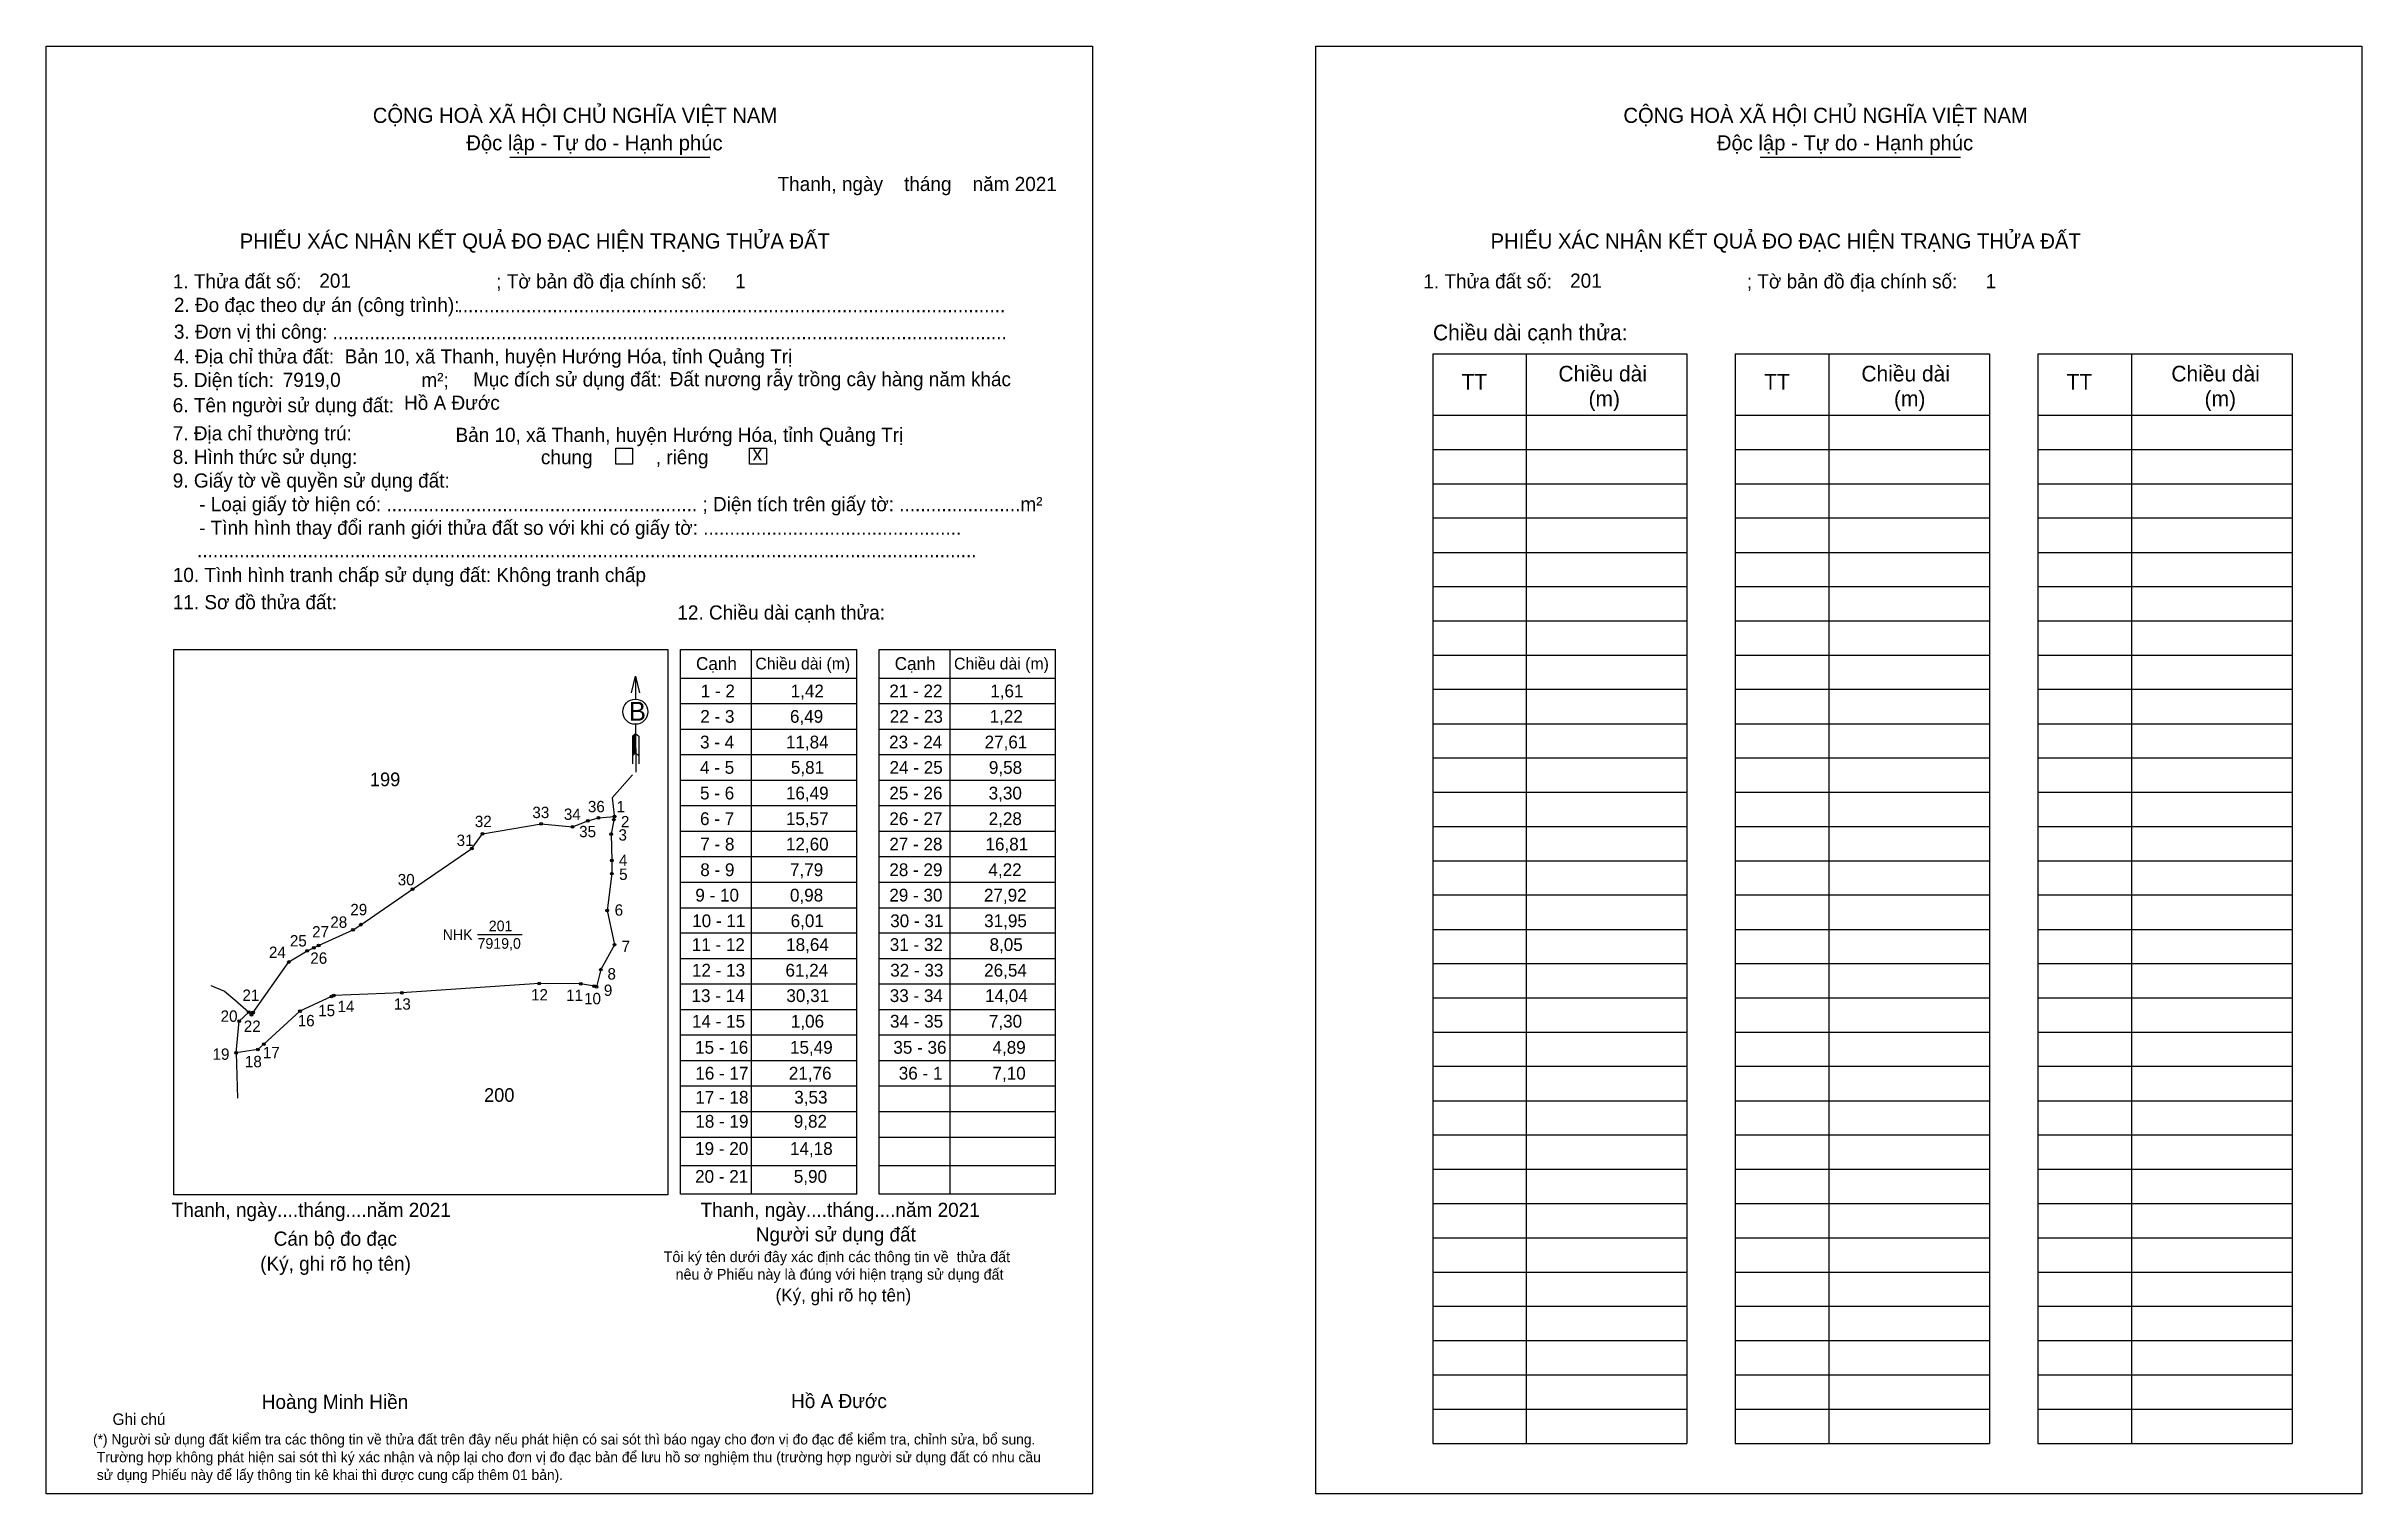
# Model space of a CAD drawing. Extents: x 545583 to 546614, y 1825290 to 1825934.
import ezdxf

# ---------------------------------------------------------------- set-up
doc = ezdxf.new("R2010")
doc.units = 0
for name, color, linetype in [('CanhThua', 7, 'Continuous'), ('kqddKhungInTrang1', 7, 'Continuous'), ('kqddKhungInTrang2', 7, 'Continuous'), ('kqddNoiDung', 7, 'Continuous'), ('kqddTemplate', 7, 'Continuous'), ('MocDinhThua', 7, 'Continuous'), ('NhanDiaChinhThua', 7, 'Continuous'), ('NhanTuCan', 7, 'Continuous'), ('RauThua', 7, 'Continuous'), ('SoHieuDinhThua', 7, 'Continuous')]:
    doc.layers.add(name, color=color, linetype=linetype)

msp = doc.modelspace()

# ---------------------------------------------------------------- linework, layer by layer
at = {"layer": 'CanhThua'}
for p, q in [((545777.5, 1825583.7), (545803.6, 1825588.2)), ((545803.6, 1825588.2), (545817.6, 1825586.8)), ((545817.6, 1825586.8), (545824.4, 1825589.5)), ((545824.4, 1825589.5), (545829.1, 1825590.8)), ((545829.1, 1825590.8), (545836.2, 1825591.4)), ((545835.9, 1825590), (545834.8, 1825583.6)), ((545836.2, 1825591.4), (545835.9, 1825590)), ((545746.4, 1825559.1), (545772.8, 1825577.2)), ((545772.8, 1825577.2), (545777.5, 1825583.7)), ((545834.8, 1825583.6), (545835, 1825571.8)), ((545835.1, 1825566), (545833, 1825549.6)), ((545835, 1825571.8), (545835.1, 1825566)), ((545723.4, 1825543.3), (545746.4, 1825559.1)), ((545833, 1825549.6), (545836.2, 1825534.4)), ((545702.5, 1825533), (545704.6, 1825534)), ((545704.6, 1825534), (545719.9, 1825541)), ((545719.9, 1825541), (545723.4, 1825543.3)), ((545836.2, 1825534.4), (545830.2, 1825523.3)), ((545675.4, 1825504.2), (545691.3, 1825526.7)), ((545691.3, 1825526.7), (545699.5, 1825531.7)), ((545699.5, 1825531.7), (545702.5, 1825533)), ((545830.2, 1825523.3), (545828.2, 1825515.7)), ((545741.6, 1825513), (545711.3, 1825511.8)), ((545802.7, 1825517.1), (545741.6, 1825513)), ((545821.3, 1825517), (545802.7, 1825517.1)), ((545827.2, 1825515.9), (545821.3, 1825517)), ((545828.2, 1825515.7), (545827.2, 1825515.9)), ((545669.3, 1825500.4), (545673.6, 1825504.4)), ((545673.6, 1825504.4), (545674.7, 1825503.2)), ((545674.7, 1825503.2), (545675.4, 1825504.2)), ((545696.3, 1825504.8), (545680.2, 1825490.2)), ((545710.3, 1825511.4), (545696.3, 1825504.8)), ((545711.3, 1825511.8), (545710.3, 1825511.4)), ((545667.9, 1825486.3), (545669.3, 1825500.4)), ((545677.6, 1825487.8), (545667.9, 1825486.3)), ((545680.2, 1825490.2), (545677.6, 1825487.8))]:
    msp.add_line(p, q, dxfattribs=at)
at = {"layer": 'kqddKhungInTrang1'}
msp.add_lwpolyline([(545583.4, 1825934), (546048.9, 1825934), (546048.9, 1825290.2), (545583.4, 1825290.2)], close=True, dxfattribs=at)
at = {"layer": 'kqddKhungInTrang2'}
msp.add_lwpolyline([(546148.2, 1825934), (546613.6, 1825934), (546613.6, 1825290.2), (546148.2, 1825290.2)], close=True, dxfattribs=at)
at = {"layer": 'kqddTemplate'}
for p, q in [((545789.6, 1825884.7), (545878.7, 1825884.7)), ((546346, 1825884.7), (546435.1, 1825884.7)), ((546200.3, 1825797.2), (546313.4, 1825797.2)), ((546200.3, 1825797.2), (546200.3, 1825312.6)), ((546241.9, 1825797.2), (546241.9, 1825312.6)), ((546313.4, 1825797.2), (546313.4, 1825312.6)), ((546334.9, 1825797.2), (546334.9, 1825312.6)), ((546334.9, 1825797.2), (546448, 1825797.2)), ((546376.5, 1825797.2), (546376.5, 1825312.6)), ((546448, 1825797.2), (546448, 1825312.6)), ((546469.5, 1825797.2), (546469.5, 1825312.6)), ((546469.5, 1825797.2), (546582.6, 1825797.2)), ((546511.1, 1825797.2), (546511.1, 1825312.6)), ((546582.6, 1825797.2), (546582.6, 1825312.6)), ((546200.3, 1825769.9), (546313.4, 1825769.9)), ((546334.9, 1825769.9), (546448, 1825769.9)), ((546469.5, 1825769.9), (546582.6, 1825769.9)), ((546200.3, 1825754.7), (546313.4, 1825754.7)), ((546334.9, 1825754.7), (546448, 1825754.7)), ((546469.5, 1825754.7), (546582.6, 1825754.7)), ((546200.3, 1825739.4), (546313.4, 1825739.4)), ((546334.9, 1825739.4), (546448, 1825739.4)), ((546469.5, 1825739.4), (546582.6, 1825739.4)), ((546200.3, 1825724.2), (546313.4, 1825724.2)), ((546334.9, 1825724.2), (546448, 1825724.2)), ((546469.5, 1825724.2), (546582.6, 1825724.2)), ((546200.3, 1825708.9), (546313.4, 1825708.9)), ((546334.9, 1825708.9), (546448, 1825708.9)), ((546469.5, 1825708.9), (546582.6, 1825708.9)), ((546200.3, 1825693.7), (546313.4, 1825693.7)), ((546334.9, 1825693.7), (546448, 1825693.7)), ((546469.5, 1825693.7), (546582.6, 1825693.7)), ((546200.3, 1825678.5), (546313.4, 1825678.5)), ((546334.9, 1825678.5), (546448, 1825678.5)), ((546469.5, 1825678.5), (546582.6, 1825678.5)), ((545865.6, 1825665.7), (545944, 1825665.7)), ((545865.6, 1825423.4), (545865.6, 1825665.7)), ((545897.1, 1825665.7), (545897.1, 1825423.4)), ((545944, 1825423.4), (545944, 1825665.7)), ((545954, 1825665.7), (546032.4, 1825665.7)), ((545954, 1825423.4), (545954, 1825665.7)), ((545985.5, 1825665.7), (545985.5, 1825423.4)), ((546032.4, 1825423.4), (546032.4, 1825665.7)), ((546200.3, 1825663.2), (546313.4, 1825663.2)), ((546334.9, 1825663.2), (546448, 1825663.2)), ((546469.5, 1825663.2), (546582.6, 1825663.2)), ((545845.6, 1825653.8), (545845.6, 1825643.6)), ((545865.6, 1825653), (545944, 1825653)), ((545954, 1825653), (546032.4, 1825653)), ((546200.3, 1825648), (546313.4, 1825648)), ((546334.9, 1825648), (546448, 1825648)), ((546469.5, 1825648), (546582.6, 1825648)), ((545865.6, 1825641.7), (545944, 1825641.7)), ((545954, 1825641.7), (546032.4, 1825641.7)), ((545845.6, 1825628.4), (545844.3, 1825627.1)), ((545845.6, 1825627.8), (545844.3, 1825626.5)), ((545845.6, 1825627.2), (545844.3, 1825625.9)), ((545844.3, 1825627.1), (545844.3, 1825614.8)), ((545845.6, 1825626.6), (545844.3, 1825625.4)), ((545845.6, 1825632.5), (545845.7, 1825611.1)), ((545845.6, 1825628.4), (545847, 1825627.1)), ((545847, 1825627.1), (545847, 1825614.8)), ((545865.6, 1825630.3), (545944, 1825630.3)), ((545954, 1825630.3), (546032.4, 1825630.3)), ((546200.3, 1825632.7), (546313.4, 1825632.7)), ((546334.9, 1825632.7), (546448, 1825632.7)), ((546469.5, 1825632.7), (546582.6, 1825632.7)), ((545845.6, 1825626), (545844.3, 1825624.8)), ((545845.6, 1825625.5), (545844.3, 1825624.2)), ((545845.6, 1825624.9), (545844.3, 1825623.6)), ((545845.6, 1825624.3), (545844.3, 1825623)), ((545845.6, 1825623.7), (545844.3, 1825622.5)), ((545845.6, 1825623.1), (545844.3, 1825621.9)), ((545845.6, 1825622.6), (545844.3, 1825621.3)), ((545845.6, 1825622), (545844.3, 1825620.7)), ((545845.6, 1825621.4), (545844.3, 1825620.1)), ((545845.6, 1825620.8), (545844.3, 1825619.6)), ((545845.6, 1825620.2), (545844.3, 1825619)), ((545845.6, 1825619.7), (545844.3, 1825618.4)), ((545845.6, 1825619.7), (545847, 1825618.4)), ((545865.6, 1825619), (545944, 1825619)), ((545954, 1825619), (546032.4, 1825619)), ((546200.3, 1825617.5), (546313.4, 1825617.5)), ((546334.9, 1825617.5), (546448, 1825617.5)), ((546469.5, 1825617.5), (546582.6, 1825617.5)), ((545865.6, 1825607.6), (545944, 1825607.6)), ((545954, 1825607.6), (546032.4, 1825607.6)), ((545865.6, 1825596.3), (545944, 1825596.3)), ((545954, 1825596.3), (546032.4, 1825596.3)), ((546200.3, 1825602.2), (546313.4, 1825602.2)), ((546334.9, 1825602.2), (546448, 1825602.2)), ((546469.5, 1825602.2), (546582.6, 1825602.2)), ((545865.6, 1825584.9), (545944, 1825584.9)), ((545954, 1825584.9), (546032.4, 1825584.9)), ((546200.3, 1825587), (546313.4, 1825587)), ((546334.9, 1825587), (546448, 1825587)), ((546469.5, 1825587), (546582.6, 1825587)), ((545865.6, 1825573.6), (545944, 1825573.6)), ((545954, 1825573.6), (546032.4, 1825573.6)), ((546200.3, 1825571.7), (546313.4, 1825571.7)), ((546334.9, 1825571.7), (546448, 1825571.7)), ((546469.5, 1825571.7), (546582.6, 1825571.7)), ((545865.6, 1825562.2), (545944, 1825562.2)), ((545954, 1825562.2), (546032.4, 1825562.2)), ((546200.3, 1825556.5), (546313.4, 1825556.5)), ((546334.9, 1825556.5), (546448, 1825556.5)), ((546469.5, 1825556.5), (546582.6, 1825556.5)), ((545865.6, 1825550.8), (545944, 1825550.8)), ((545954, 1825550.8), (546032.4, 1825550.8)), ((545944, 1825539.5), (545865.6, 1825539.5)), ((546032.4, 1825539.5), (545954, 1825539.5)), ((546200.3, 1825541.2), (546313.4, 1825541.2)), ((546334.9, 1825541.2), (546448, 1825541.2)), ((546469.5, 1825541.2), (546582.6, 1825541.2)), ((545944, 1825528.1), (545865.6, 1825528.1)), ((546032.4, 1825528.1), (545954, 1825528.1)), ((546200.3, 1825526), (546313.4, 1825526)), ((546334.9, 1825526), (546448, 1825526)), ((546469.5, 1825526), (546582.6, 1825526)), ((545944, 1825516.8), (545865.6, 1825516.8)), ((546032.4, 1825516.8), (545954, 1825516.8)), ((545944, 1825505.4), (545865.6, 1825505.4)), ((546032.4, 1825505.4), (545954, 1825505.4)), ((546200.3, 1825510.8), (546313.4, 1825510.8)), ((546334.9, 1825510.8), (546448, 1825510.8)), ((546469.5, 1825510.8), (546582.6, 1825510.8)), ((545944, 1825494.1), (545865.6, 1825494.1)), ((546032.4, 1825494.1), (545954, 1825494.1)), ((546200.3, 1825495.5), (546313.4, 1825495.5)), ((546334.9, 1825495.5), (546448, 1825495.5)), ((546469.5, 1825495.5), (546582.6, 1825495.5)), ((545944, 1825482.7), (545865.6, 1825482.7)), ((546032.4, 1825482.7), (545954, 1825482.7)), ((546200.3, 1825480.3), (546313.4, 1825480.3)), ((546334.9, 1825480.3), (546448, 1825480.3)), ((546469.5, 1825480.3), (546582.6, 1825480.3)), ((545944, 1825471.4), (545865.6, 1825471.4)), ((546032.4, 1825471.4), (545954, 1825471.4)), ((546200.3, 1825465), (546313.4, 1825465)), ((546334.9, 1825465), (546448, 1825465)), ((546469.5, 1825465), (546582.6, 1825465)), ((545944, 1825460), (545865.6, 1825460)), ((546032.4, 1825460), (545954, 1825460)), ((545944, 1825448.7), (545865.6, 1825448.7)), ((546032.4, 1825448.7), (545954, 1825448.7)), ((546200.3, 1825449.8), (546313.4, 1825449.8)), ((546334.9, 1825449.8), (546448, 1825449.8)), ((546469.5, 1825449.8), (546582.6, 1825449.8)), ((545944, 1825436.1), (545865.6, 1825436.1)), ((546032.4, 1825436.1), (545954, 1825436.1)), ((546200.3, 1825434.5), (546313.4, 1825434.5)), ((546334.9, 1825434.5), (546448, 1825434.5)), ((546469.5, 1825434.5), (546582.6, 1825434.5)), ((545944, 1825423.4), (545865.6, 1825423.4)), ((546032.4, 1825423.4), (545954, 1825423.4)), ((546200.3, 1825419.3), (546313.4, 1825419.3)), ((546334.9, 1825419.3), (546448, 1825419.3)), ((546469.5, 1825419.3), (546582.6, 1825419.3)), ((546200.3, 1825404), (546313.4, 1825404)), ((546334.9, 1825404), (546448, 1825404)), ((546469.5, 1825404), (546582.6, 1825404)), ((546200.3, 1825388.8), (546313.4, 1825388.8)), ((546334.9, 1825388.8), (546448, 1825388.8)), ((546469.5, 1825388.8), (546582.6, 1825388.8)), ((546200.3, 1825373.6), (546313.4, 1825373.6)), ((546334.9, 1825373.6), (546448, 1825373.6)), ((546469.5, 1825373.6), (546582.6, 1825373.6)), ((546200.3, 1825358.3), (546313.4, 1825358.3)), ((546334.9, 1825358.3), (546448, 1825358.3)), ((546469.5, 1825358.3), (546582.6, 1825358.3)), ((546200.3, 1825343.1), (546313.4, 1825343.1)), ((546334.9, 1825343.1), (546448, 1825343.1)), ((546469.5, 1825343.1), (546582.6, 1825343.1)), ((546200.3, 1825327.8), (546313.4, 1825327.8)), ((546334.9, 1825327.8), (546448, 1825327.8)), ((546469.5, 1825327.8), (546582.6, 1825327.8)), ((546200.3, 1825312.6), (546313.4, 1825312.6)), ((546334.9, 1825312.6), (546448, 1825312.6)), ((546469.5, 1825312.6), (546582.6, 1825312.6))]:
    msp.add_line(p, q, dxfattribs=at)
for points in [[(545836.8, 1825755.2), (545844.3, 1825755.2), (545844.3, 1825748.1), (545836.8, 1825748.1)], [(545896.3, 1825755.2), (545903.9, 1825755.2), (545903.9, 1825748.1), (545896.3, 1825748.1)], [(545640.1, 1825665.7), (545860, 1825665.7), (545860, 1825423.2), (545640.1, 1825423.2)]]:
    msp.add_lwpolyline(points, close=True, dxfattribs=at)
msp.add_lwpolyline([(545843.8, 1825646.4), (545845.6, 1825653.8), (545847.4, 1825646.4)], dxfattribs=at)
msp.add_circle((545845.5, 1825638), 5.59, dxfattribs=at)
at = {"layer": 'MocDinhThua'}
for centre in [(545803.6, 1825588.2), (545817.6, 1825586.8), (545824.4, 1825589.5), (545829.1, 1825590.8), (545835.9, 1825590), (545836.2, 1825591.4), (545772.8, 1825577.2), (545777.5, 1825583.7), (545834.8, 1825583.6), (545835, 1825571.8), (545835.1, 1825566), (545746.4, 1825559.1), (545723.4, 1825543.3), (545833, 1825549.6), (545702.5, 1825533), (545704.6, 1825534), (545719.9, 1825541), (545836.2, 1825534.4), (545691.3, 1825526.7), (545699.5, 1825531.7), (545830.2, 1825523.3), (545741.6, 1825513), (545802.7, 1825517.1), (545821.3, 1825517), (545827.2, 1825515.9), (545828.2, 1825515.7), (545673.6, 1825504.4), (545674.7, 1825503.2), (545675.4, 1825504.2), (545696.3, 1825504.8), (545710.3, 1825511.4), (545711.3, 1825511.8), (545669.3, 1825500.4), (545667.9, 1825486.3), (545677.6, 1825487.8), (545680.2, 1825490.2)]:
    msp.add_circle(centre, 0.606, dxfattribs=at)
at = {"layer": 'NhanDiaChinhThua'}
msp.add_line((545775.3, 1825538.9), (545795.1, 1825538.9), dxfattribs=at)
at = {"layer": 'RauThua'}
for p, q in [((545835.2, 1825599.7), (545844.2, 1825609.9)), ((545835.2, 1825599.7), (545836.1, 1825592)), ((545836.1, 1825592), (545836.2, 1825591.4)), ((545656.7, 1825516.2), (545662.7, 1825513.7)), ((545662.7, 1825513.7), (545667.3, 1825509.8)), ((545667.3, 1825509.8), (545673.6, 1825504.4)), ((545667.9, 1825486.3), (545668.5, 1825466.2))]:
    msp.add_line(p, q, dxfattribs=at)

# ---------------------------------------------------------------- texts
at = {"layer": 'kqddNoiDung'}
for s, height, p in [('Thanh, ngày    tháng    năm 2021  ', 6.307, (545908.8, 1825869.6)), ('201', 6.31, (545704.9, 1825826.6)), ('1', 6.31, (545889.9, 1825826.4)), ('201', 6.31, (546261.4, 1825826.6)), ('1', 6.31, (546446.3, 1825826.4)), ('........................................................................................................', 6.307, (545766.4, 1825815.7)), ('................................................................................................................................', 6.307, (545710.8, 1825803.7)), ('7919,0', 6.31, (545688.6, 1825782.5)), ('Đất nương rẫy trồng cây hàng năm khác', 6.307, (545860.8, 1825782.8)), ('Hồ A Đước', 6.31, (545742.6, 1825772.3)), ('Bản 10, xã Thanh, huyện Hướng Hóa, tỉnh Quảng Trị', 6.307, (545765.5, 1825758)), ('x', 6.31, (545897.7, 1825749.8)), ('1 - 2', 5.68, (545874.6, 1825644.4)), ('1,42', 5.68, (545914.6, 1825644.4)), ('21 - 22', 5.68, (545958.5, 1825644.4)), ('1,61', 5.68, (546003.4, 1825644.4)), ('2 - 3', 5.68, (545874.4, 1825633.1)), ('6,49', 5.68, (545914.3, 1825633.1)), ('22 - 23', 5.68, (545958.7, 1825633.1)), ('1,22', 5.68, (546003.1, 1825633.1)), ('3 - 4', 5.68, (545874.3, 1825621.7)), ('11,84', 5.68, (545912.5, 1825621.7)), ('23 - 24', 5.68, (545958.4, 1825621.7)), ('27,61', 5.68, (546000.9, 1825621.7)), ('4 - 5', 5.68, (545874.3, 1825610.4)), ('5,81', 5.68, (545914.7, 1825610.4)), ('24 - 25', 5.68, (545958.6, 1825610.4)), ('9,58', 5.68, (546002.8, 1825610.4)), ('5 - 6', 5.68, (545874.3, 1825599)), ('16,49', 5.68, (545912.5, 1825599)), ('25 - 26', 5.68, (545958.5, 1825599)), ('3,30', 5.68, (546002.7, 1825599)), ('6 - 7', 5.68, (545874.3, 1825587.6)), ('15,57', 5.68, (545912.5, 1825587.6)), ('26 - 27', 5.68, (545958.5, 1825587.6)), ('2,28', 5.68, (546002.7, 1825587.6)), ('7 - 8', 5.68, (545874.4, 1825576.3)), ('12,60', 5.68, (545912.5, 1825576.3)), ('27 - 28', 5.68, (545958.5, 1825576.3)), ('16,81', 5.68, (546001.3, 1825576.3)), ('8 - 9', 5.68, (545874.4, 1825564.9)), ('7,79', 5.68, (545914.3, 1825564.9)), ('28 - 29', 5.68, (545958.5, 1825564.9)), ('4,22', 5.68, (546002.6, 1825564.9)), ('9 - 10', 5.68, (545872.2, 1825553.6)), ('0,98', 5.68, (545914.3, 1825553.6)), ('29 - 30', 5.68, (545958.5, 1825553.6)), ('27,92', 5.68, (546000.6, 1825553.6)), ('10 - 11', 5.68, (545870.8, 1825542.2)), ('6,01', 5.68, (545914.6, 1825542.2)), ('30 - 31', 5.68, (545958.9, 1825542.2)), ('31,95', 5.68, (546000.7, 1825542.2)), ('11 - 12', 5.68, (545870.6, 1825531.6)), ('18,64', 5.68, (545912.6, 1825531.6)), ('31 - 32', 5.68, (545958.7, 1825531.6)), ('8,05', 5.68, (546003.1, 1825531.6)), ('12 - 13', 5.68, (545870.7, 1825520.2)), ('61,24', 5.68, (545912.3, 1825520.2)), ('32 - 33', 5.68, (545958.9, 1825520.2)), ('26,54', 5.68, (546000.7, 1825520.2)), ('13 - 14', 5.68, (545870.5, 1825508.9)), ('30,31', 5.68, (545912.7, 1825508.9)), ('33 - 34', 5.68, (545958.7, 1825508.9)), ('14,04', 5.68, (546001.1, 1825508.9)), ('14 - 15', 5.68, (545870.7, 1825497.5)), ('1,06', 5.68, (545914.7, 1825497.5)), ('34 - 35', 5.68, (545958.8, 1825497.5)), ('7,30', 5.68, (546002.8, 1825497.5)), ('15 - 16', 5.68, (545872.1, 1825485.9)), ('15,49', 5.68, (545914.3, 1825485.9)), ('35 - 36', 5.68, (545960.3, 1825485.9)), ('4,89', 5.68, (546004.4, 1825485.9)), ('16 - 17', 5.68, (545872.2, 1825474.4)), ('21,76', 5.68, (545913.8, 1825474.4)), ('36 - 1', 5.68, (545962.7, 1825474.4)), ('7,10', 5.68, (546004.4, 1825474.4)), ('17 - 18', 5.68, (545872.2, 1825463.7)), ('3,53', 5.68, (545916.2, 1825463.7)), ('18 - 19', 5.68, (545872.2, 1825453)), ('9,82', 5.68, (545916, 1825453)), ('19 - 20', 5.68, (545872.1, 1825440.9)), ('14,18', 5.68, (545914.3, 1825440.9)), ('20 - 21', 5.68, (545872.1, 1825428.5)), ('5,90', 5.68, (545916, 1825428.5)), ('Thanh, ngày....tháng....năm 2021', 6.307, (545639.2, 1825413.3)), ('Thanh, ngày....tháng....năm 2021', 6.307, (545874.5, 1825413.3)), ('Hồ A Đước', 6.31, (545914.8, 1825328.3))]:
    msp.add_text(s, height=height, dxfattribs=at).set_placement(p)
at = {"layer": 'kqddTemplate'}
for s, height, p in [('CỘNG HOÀ XÃ HỘI CHỦ NGHĨA VIỆT NAM', 6.727, (545728.7, 1825899.9)), ('CỘNG HOÀ XÃ HỘI CHỦ NGHĨA VIỆT NAM', 6.727, (546285.1, 1825899.9)), ('Độc lập - Tự do - Hạnh phúc', 6.727, (545770.3, 1825887.7)), ('Độc lập - Tự do - Hạnh phúc', 6.727, (546326.7, 1825887.7)), ('PHIẾU XÁC NHẬN KẾT QUẢ ĐO ĐẠC HIỆN TRẠNG THỬA ĐẤT', 6.727, (545669.5, 1825844)), ('PHIẾU XÁC NHẬN KẾT QUẢ ĐO ĐẠC HIỆN TRẠNG THỬA ĐẤT', 6.727, (546226, 1825844)), ('1. Thửa đất số:                                     ; Tờ bản đồ địa chính số:', 6.307, (545639.7, 1825826.3)), ('1. Thửa đất số:                                     ; Tờ bản đồ địa chính số:', 6.307, (546196.1, 1825826.3)), ('2. Đo đạc theo dự án (công trình): ', 6.307, (545640.2, 1825815.8)), ('3. Đơn vị thi công: ', 6.307, (545640.2, 1825803.9)), ('Chiều dài cạnh thửa:', 6.969, (546200.4, 1825803.2)), ('4. Địa chỉ thửa đất:  Bản 10, xã Thanh, huyện Hướng Hóa, tỉnh Quảng Trị', 6.307, (545640.2, 1825792.9)), ('Chiều dài', 6.97, (546256.2, 1825784.9)), ('Chiều dài', 6.97, (546391, 1825784.9)), ('Chiều dài', 6.97, (546528.9, 1825784.9)), ('5. Diện tích:                            m²; ', 6.307, (545639.7, 1825782.4)), ('Mục đích sử dụng đất:', 6.307, (545773.3, 1825782.7)), ('TT', 6.97, (546213.1, 1825781.3)), ('(m)', 6.97, (546269.6, 1825773.8)), ('TT', 6.97, (546347.7, 1825781.3)), ('(m)', 6.97, (546405.5, 1825773.8)), ('TT', 6.97, (546482.3, 1825781.3)), ('(m)', 6.97, (546543.7, 1825773.8)), ('6. Tên người sử dụng đất:', 6.307, (545639.7, 1825771.2)), ('7. Địa chỉ thường trú:', 6.307, (545639.7, 1825758.7)), ('8. Hình thức sử dụng:', 6.307, (545639.7, 1825748.2)), ('chung            , riêng', 6.307, (545803.5, 1825748.1)), ('9. Giấy tờ về quyền sử dụng đất:', 6.307, (545639.7, 1825737.7)), ('     - Loại giấy tờ hiện có: ........................................................... ; Diện tích trên giấy tờ: .......................m²', 6.307, (545639.7, 1825727.2)), ('     - Tình hình thay đổi ranh giới thửa đất so với khi có giấy tờ: .................................................', 6.307, (545639.7, 1825716.7)), ('10. Tình hình tranh chấp sử dụng đất: Không tranh chấp', 6.307, (545639.7, 1825695.7)), ('....................................................................................................................................................', 6.307, (545650.5, 1825706.7)), ('11. Sơ đồ thửa đất:', 6.307, (545639.7, 1825683.6)), ('12. Chiều dài cạnh thửa:', 6.307, (545864.2, 1825679)), ('Cạnh', 5.68, (545872.5, 1825656.6)), ('Chiều dài (m)', 5.256, (545898.9, 1825656.8)), ('Cạnh', 5.68, (545960.9, 1825656.6)), ('Chiều dài (m)', 5.256, (545987.3, 1825656.8)), ('B', 8.41, (545842.7, 1825634)), ('Cán bộ đo đạc', 6.307, (545684.6, 1825400.5)), ('Người sử dụng đất', 6.307, (545899.1, 1825402.4)), ('(Ký, ghi rõ họ tên)', 6.307, (545678.6, 1825389.4)), ('Tôi ký tên dưới đây xác định các thông tin về  thửa đất ', 4.768, (545858.1, 1825393.2)), ('nêu ở Phiếu này là đúng với hiện trạng sử dụng đất', 4.768, (545863.4, 1825385.4)), ('(Ký, ghi rõ họ tên)', 5.676, (545907.9, 1825375.7)), ('Hoàng Minh Hiền', 6.307, (545679.3, 1825327.9)), ('(*) Người sử dụng đất kiểm tra các thông tin về thửa đất trên đây nếu phát hiện có sai sót thì báo ngay cho đơn vị đo đạc để kiểm tra, chỉnh sửa, bổ sung.', 4.5978, (545604.2, 1825312.1)), ('Ghi chú', 5.11, (545612.9, 1825320.8)), (' Trường hợp không phát hiện sai sót thì ký xác nhận và nộp lại cho đơn vị đo đạc bản để lưu hồ sơ nghiệm thu (trường hợp người sử dụng đất có nhu cầu', 4.5978, (545604.2, 1825304.2)), (' sử dụng Phiếu này để lấy thông tin kê khai thì được cung cấp thêm 01 bản).', 4.598, (545604.2, 1825296.3))]:
    msp.add_text(s, height=height, dxfattribs=at).set_placement(p)
at = {"layer": 'NhanDiaChinhThua'}
for s, p in [('201', (545780.3, 1825540.4)), ('NHK', (545759.8, 1825536.5)), ('7919,0', (545775.3, 1825532.6))]:
    msp.add_text(s, height=4.71, dxfattribs=at).set_placement(p)
at = {"layer": 'NhanTuCan'}
for s, p in [('199', (545727.4, 1825604.9)), ('200', (545778.2, 1825464.5))]:
    msp.add_text(s, height=6.06, dxfattribs=at).set_placement(p)
at = {"layer": 'SoHieuDinhThua'}
for s, p in [('33', (545799.7, 1825590.7)), ('36', (545824.4, 1825593.3)), ('1', (545837.2, 1825593.3)), ('32', (545774.1, 1825586.7)), ('34', (545813.7, 1825589.9)), ('35', (545820.5, 1825582.2)), ('3', (545838, 1825580.7)), ('2', (545839.1, 1825586.6)), ('31', (545766, 1825578.3)), ('30', (545739.8, 1825560.8)), ('4', (545838.2, 1825569.4)), ('5', (545838.3, 1825563.2)), ('28', (545709.8, 1825541.9)), ('29', (545718.7, 1825547.5)), ('6', (545836.3, 1825547.3)), ('24', (545682.5, 1825528.5)), ('25', (545691.8, 1825533.6)), ('27', (545701.7, 1825537.6)), ('7', (545839.4, 1825531.1)), ('26', (545700.9, 1825525.9)), ('8', (545833.1, 1825518.9)), ('21', (545670.7, 1825509.4)), ('12', (545799.1, 1825509.6)), ('11', (545814.7, 1825509.4)), ('10', (545822.7, 1825507.9)), ('9', (545831.5, 1825511.6)), ('20', (545661, 1825500.1)), ('16', (545695.3, 1825498.1)), ('15', (545704.4, 1825502.6)), ('14', (545713, 1825504.4)), ('13', (545738.1, 1825505.5)), ('22', (545671.3, 1825495.6)), ('19', (545657.4, 1825483.2)), ('18', (545671.8, 1825479.9)), ('17', (545679.8, 1825483.9))]:
    msp.add_text(s, height=5.05, dxfattribs=at).set_placement(p)

doc.saveas('drawing.dxf')
